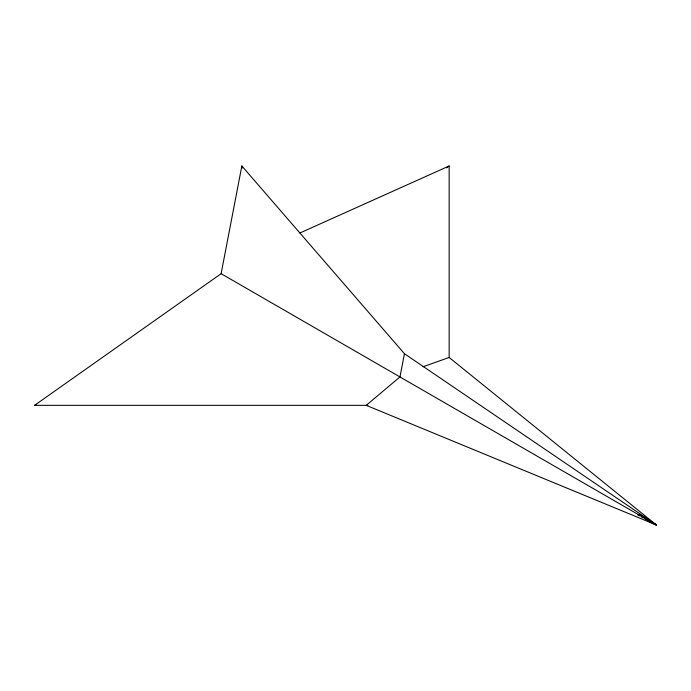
<?xml version="1.0" encoding="UTF-8"?>
<svg xmlns="http://www.w3.org/2000/svg" width="691" height="691" viewBox="0 0 691 691"><rect width="100%" height="100%" fill="white"/><g stroke="black" fill="none" stroke-linecap="round" stroke-linejoin="round"><path stroke-width="1.04" d="M367.845 405.341L34.55 405.341L221.12 273.688L241.85 165.97L404.442 353.714L656.45 525.03L366.23 405.341L399.968 376.949L404.442 353.714M446.507 167.835L449.15 165.978L449.15 357.472L656.45 525.03L648.676 521.29M299.894 232.997L449.15 165.978M34.55 405.341L36.511 404.46M422.996 366.774L449.15 357.472M637.508 514.804L639.4 515.832M641.291 516.851L643.191 517.87M645.083 518.898L656.45 525.03L639.028 514.242M221.12 273.688L656.45 525.03M241.85 165.97L242.368 168.068"/></g></svg>
